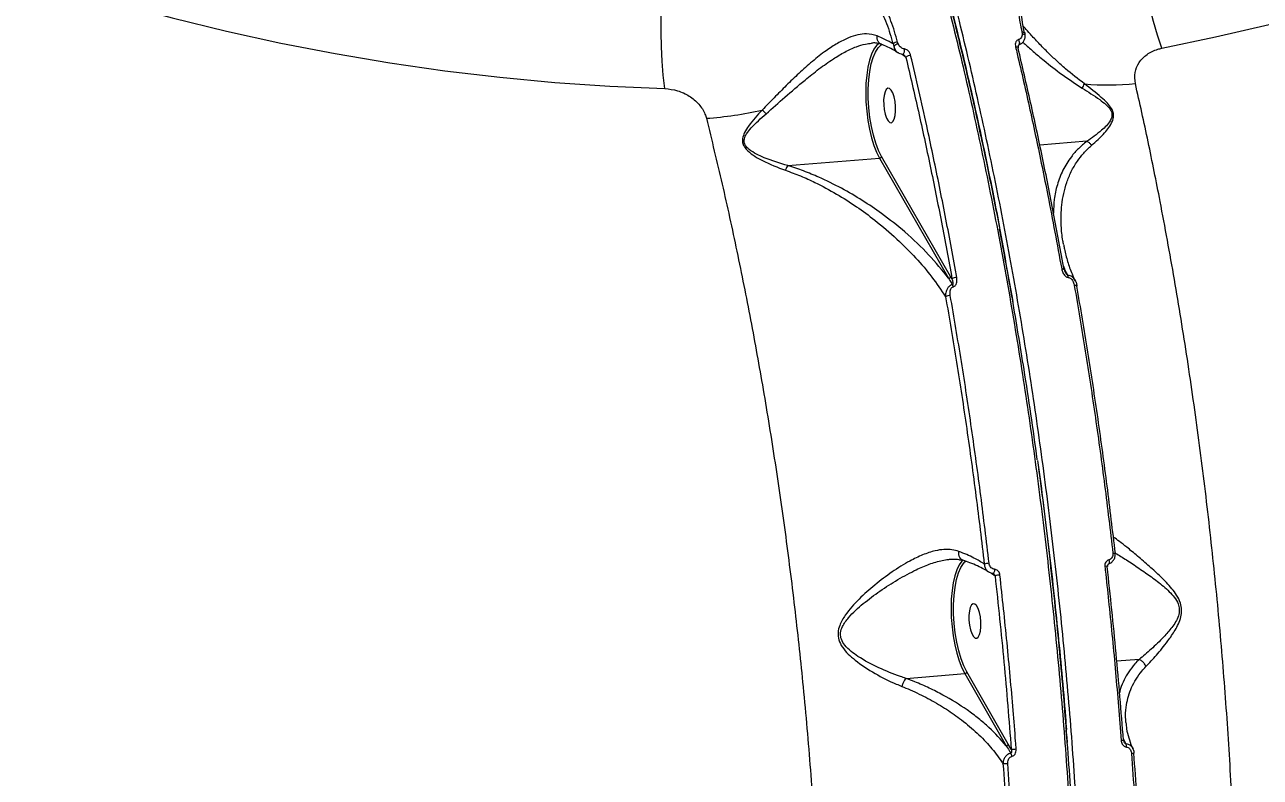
# Model space of a CAD drawing. Header units: millimetres. Extents: x -4335 to 4318, y -3792 to 3101.
# Drawn here: x 1522.9 to 1843.2, y -173.3 to 21.6 of the extents above; entities that cross this region are included whole.
import ezdxf

# ---------------------------------------------------------------- set-up
doc = ezdxf.new("R2010")
doc.units = ezdxf.units.MM
for name, color, linetype in [('DIKOM_ЗОНА', 80, 'Continuous'), ('DIKOM_ОБЪЕКТ', 7, 'Continuous'), ('DIKOM_РАЗМЕР_ЗОНА', 7, 'Continuous'), ('DIKOM_РАЗМЕР_ОБЪЕКТА', 7, 'Continuous')]:
    doc.layers.add(name, color=color, linetype=linetype)
doc.styles.add('style1', font='arial.ttf', dxfattribs={"width": 0.8})
doc.dimstyles.new('1-50', dxfattribs={"dimtxt": 300, "dimasz": 200, "dimexe": 100, "dimexo": 0, "dimgap": 100, "dimtad": 1, "dimtxsty": 'style1', "dimcen": 200, "dimclrd": 7, "dimclre": 7, "dimclrt": 7, "dimadec": 1, "dimazin": 2, "dimtfac": 1, "dimtmove": 0, "dimatfit": 2, "dimfxl": 0, "dimlwd": 25, "dimlwe": 18, "dimarcsym": 0})

# ---------------------------------------------------------------- blocks, each defined once
blk = doc.blocks.new('*D1')
at = {"layer": 'Defpoints', "color": 0, "transparency": 16777216}
for p in [(4316.09, -116.68), (-3504.99, -2016.22), (4316.09, -3691.68)]:
    blk.add_point(p, dxfattribs=at)
at = {"layer": 'DIKOM_РАЗМЕР_ЗОНА', "color": 7, "lineweight": 18, "transparency": 16777216}
for p, q in [((4316.09, -116.68), (4316.09, -3791.68)), ((-3504.99, -2016.22), (-3504.99, -3791.68))]:
    blk.add_line(p, q, dxfattribs=at)
at = {"layer": 'DIKOM_РАЗМЕР_ЗОНА', "color": 7, "lineweight": 25, "transparency": 16777216}
blk.add_line((-3304.99, -3691.68), (4116.09, -3691.68), dxfattribs=at)
at = {"layer": 'DIKOM_РАЗМЕР_ЗОНА', "color": 7, "transparency": 16777216}
for points in [[(-3304.99, -3658.35), (-3304.99, -3725.02), (-3504.99, -3691.68)], [(4116.09, -3658.35), (4116.09, -3725.02), (4316.09, -3691.68)]]:
    blk.add_solid(points, dxfattribs=at)
at = {"layer": 'DIKOM_РАЗМЕР_ЗОНА', "color": 7, "transparency": 16777216, "insert": (133.35, -3438.51), "char_height": 300, "attachment_point": 5, "style": 'style1'}
blk.add_mtext('7850', dxfattribs=at)
blk = doc.blocks.new('*D2')
at = {"layer": 'Defpoints', "color": 0, "transparency": 16777216}
for p in [(2711.72, 601.17), (-2007.01, 181.47), (-2007.01, -2298.93)]:
    blk.add_point(p, dxfattribs=at)
at = {"layer": 'DIKOM_РАЗМЕР_ОБЪЕКТА', "color": 7, "lineweight": 18, "transparency": 16777216}
for p, q in [((2711.72, 601.17), (2711.72, -2398.93)), ((-2007.01, 181.47), (-2007.01, -2398.93))]:
    blk.add_line(p, q, dxfattribs=at)
at = {"layer": 'DIKOM_РАЗМЕР_ОБЪЕКТА', "color": 7, "lineweight": 25, "transparency": 16777216}
blk.add_line((2511.72, -2298.93), (-1807.01, -2298.93), dxfattribs=at)
at = {"layer": 'DIKOM_РАЗМЕР_ОБЪЕКТА', "color": 7, "transparency": 16777216}
for points in [[(-1807.01, -2265.6), (-1807.01, -2332.27), (-2007.01, -2298.93)], [(2511.72, -2265.6), (2511.72, -2332.27), (2711.72, -2298.93)]]:
    blk.add_solid(points, dxfattribs=at)
at = {"layer": 'DIKOM_РАЗМЕР_ОБЪЕКТА', "color": 7, "transparency": 16777216, "insert": (-22.56, -2045.76), "char_height": 300, "attachment_point": 5, "style": 'style1'}
blk.add_mtext('4750', dxfattribs=at)
blk = doc.blocks.new('*D3')
at = {"layer": 'Defpoints', "color": 0, "transparency": 16777216}
for p in [(-2375.87, 1532.76), (1667.44, 1532.76), (-1786.5, -1525.94)]:
    blk.add_point(p, dxfattribs=at)
at = {"layer": 'DIKOM_РАЗМЕР_ОБЪЕКТА', "color": 7, "lineweight": 18, "transparency": 16777216}
for p, q in [((1667.44, 1532.76), (-2475.87, 1532.76)), ((-1786.5, -1525.94), (-2475.87, -1525.94))]:
    blk.add_line(p, q, dxfattribs=at)
at = {"layer": 'DIKOM_РАЗМЕР_ОБЪЕКТА', "color": 7, "lineweight": 25, "transparency": 16777216}
blk.add_line((-2375.87, -1325.94), (-2375.87, 1332.76), dxfattribs=at)
at = {"layer": 'DIKOM_РАЗМЕР_ОБЪЕКТА', "color": 7, "transparency": 16777216}
for points in [[(-2409.21, 1332.76), (-2342.54, 1332.76), (-2375.87, 1532.76)], [(-2409.21, -1325.94), (-2342.54, -1325.94), (-2375.87, -1525.94)]]:
    blk.add_solid(points, dxfattribs=at)
at = {"layer": 'DIKOM_РАЗМЕР_ОБЪЕКТА', "color": 7, "transparency": 16777216, "insert": (-2629.15, -119.32), "char_height": 300, "attachment_point": 5, "rotation": 90, "style": 'style1'}
blk.add_mtext('3050', dxfattribs=at)

msp = doc.modelspace()

# ---------------------------------------------------------------- linework, layer by layer
at = {"layer": 'DIKOM_ЗОНА', "color": 3, "lineweight": 15}
msp.add_lwpolyline([(1629.814, 3100.338, -0.4205658), (4317.777, 469.92), (4317.777, -16.224, -0.4142136), (1317.777, -3016.224), (-2004.986, -3016.224, -0.4142136), (-3504.986, -1516.224), (-3504.986, 1600.338, -0.4142136), (-2004.986, 3100.338), (1629.814, 3100.338)], format="xyb", dxfattribs=at)
at = {"layer": 'DIKOM_ОБЪЕКТ', "color": 7, "linetype": 'Continuous', "lineweight": 15}
for p, q in [((1781.411, 19.734), (1781.475, 19.274)), ((1782.122, 19.52), (1782.126, 19.5)), ((1748.009, 16.636), (1748.174, 15.943)), ((1749.354, 16.668), (1749.197, 17.121)), ((1750.239, 13.991), (1750.526, 13.779)), ((1750.526, 13.779), (1751.358, 13.168)), ((1798.245, -8.571), (1786.047, -9.561)), ((1762.936, -43.601), (1745.004, -12.482)), ((1720.709, -14.861), (1744.47, -12.933)), ((1744.47, -12.933), (1762.402, -44.052)), ((1792.192, -40.912), (1792.416, -41.617)), ((1792.416, -41.617), (1792.279, -41.38)), ((1763.293, -44.222), (1762.936, -43.601)), ((1766.599, -117.546), (1766.908, -117.293)), ((1773.559, -120.445), (1774.454, -121.101)), ((1811.806, -142.797), (1806.015, -143.266)), ((1751.381, -147.698), (1766.586, -146.465)), ((1766.586, -146.465), (1777.362, -165.164)), ((1777.896, -164.713), (1767.12, -146.013)), ((1778.665, -166.059), (1777.896, -164.713))]:
    msp.add_line(p, q, dxfattribs=at)
at = {"layer": 'DIKOM_ОБЪЕКТ', "color": 7, "linetype": 'Continuous', "lineweight": 15, "flags": 128}
for points in [[(1817.721, 15.52), (1831.644, 18.437), (1845.487, 21.7), (1859.243, 25.308), (1872.905, 29.257), (1886.464, 33.546), (1899.914, 38.173), (1913.247, 43.135), (1926.456, 48.429), (1939.533, 54.053), (1952.471, 60.002), (1965.263, 66.276), (1977.903, 72.868), (1990.383, 79.777), (2002.696, 86.998)], [(1817.721, 15.52), (1816.572, 18.929), (1815.518, 22.472), (1814.569, 26.119), (1813.732, 29.834), (1813.015, 33.586), (1812.426, 37.339), (1811.969, 41.059), (1811.648, 44.712), (1811.467, 48.265), (1811.428, 51.686), (1811.529, 54.944), (1811.772, 58.007), (1812.152, 60.85), (1812.668, 63.445), (1813.313, 65.77)], [(1688.888, 5.07), (1688.457, 8.536), (1688.143, 12.14), (1687.946, 15.847), (1687.869, 19.625), (1687.914, 23.438), (1688.078, 27.252), (1688.362, 31.032), (1688.762, 34.744), (1689.274, 38.354), (1689.894, 41.828), (1690.617, 45.136), (1691.435, 48.246), (1692.341, 51.131), (1693.328, 53.765), (1694.385, 56.123)], [(1492.259, 45.593), (1505.856, 40.474), (1519.553, 35.688), (1533.341, 31.239), (1547.214, 27.129), (1561.163, 23.361), (1575.182, 19.935), (1589.262, 16.854), (1603.396, 14.12), (1617.575, 11.735), (1631.793, 9.699), (1646.04, 8.013), (1660.311, 6.68), (1674.596, 5.698), (1688.888, 5.07)], [(1781.411, 19.734), (1781.581, 19.741), (1781.735, 19.731), (1781.87, 19.707), (1781.979, 19.668), (1782.06, 19.616), (1782.11, 19.553), (1782.122, 19.52)], [(1781.475, 19.274), (1781.668, 19.245), (1781.842, 19.199), (1781.988, 19.137), (1782.101, 19.062), (1782.176, 18.977), (1782.21, 18.885), (1782.211, 18.867)], [(1744.47, 16.826), (1743.717, 16.21), (1743.028, 15.256), (1742.417, 13.985), (1741.898, 12.425), (1741.482, 10.609), (1741.178, 8.578), (1740.994, 6.374), (1740.931, 4.047), (1740.994, 1.646), (1741.178, -0.777), (1741.482, -3.169), (1741.898, -5.478), (1742.416, -7.654), (1743.027, -9.65), (1743.717, -11.423), (1744.47, -12.933)], [(1744.483, 15.985), (1744.88, 16.297), (1745.267, 16.501)], [(1780.563, 17.749), (1780.656, 17.487), (1780.721, 17.21), (1780.752, 16.942), (1780.746, 16.703), (1780.703, 16.513), (1780.629, 16.387), (1780.548, 16.339)], [(1745.004, -12.482), (1744.235, -10.928), (1743.536, -9.093), (1742.923, -7.022), (1742.412, -4.765), (1742.014, -2.376), (1741.74, 0.087), (1741.596, 2.565), (1741.586, 4.997), (1741.709, 7.325), (1741.963, 9.493), (1742.342, 11.448), (1742.836, 13.144), (1743.434, 14.538), (1744.12, 15.598), (1744.483, 15.985)], [(1750.602, 13.908), (1750.594, 13.907), (1750.578, 13.907)], [(1779.763, 15.887), (1779.942, 15.894), (1780.103, 15.884), (1780.242, 15.857), (1780.351, 15.815), (1780.427, 15.758), (1780.468, 15.689), (1780.47, 15.681)], [(1780.47, 15.681), (1780.47, 15.611), (1780.435, 15.526)], [(1747.587, -3.778), (1747.988, -3.478), (1748.319, -2.84), (1748.553, -1.916), (1748.671, -0.782), (1748.663, 0.472), (1748.531, 1.744), (1748.285, 2.93), (1747.944, 3.934), (1747.537, 4.675), (1747.096, 5.094), (1746.658, 5.155), (1746.257, 4.855), (1745.926, 4.217), (1745.692, 3.294), (1745.574, 2.159), (1745.582, 0.905), (1745.714, -0.366), (1745.961, -1.552), (1746.301, -2.557), (1746.708, -3.298), (1747.149, -3.717), (1747.587, -3.778)], [(1791.729, -41.639), (1791.907, -41.63), (1792.067, -41.632), (1792.202, -41.647), (1792.307, -41.673), (1792.378, -41.709), (1792.413, -41.754), (1792.416, -41.765)], [(1794.999, -45.874), (1795.168, -45.864), (1795.321, -45.865), (1795.452, -45.877), (1795.558, -45.898), (1795.633, -45.929), (1795.676, -45.968), (1795.685, -45.99)], [(1795.685, -45.99), (1795.685, -46.013), (1795.66, -46.064)], [(1805.007, -115.282), (1805.175, -115.27), (1805.327, -115.263), (1805.456, -115.261), (1805.558, -115.264), (1805.629, -115.272), (1805.667, -115.284), (1805.67, -115.301), (1805.639, -115.322)], [(1766.155, -117.01), (1765.834, -117.322), (1765.144, -118.276), (1764.533, -119.547), (1764.014, -121.107), (1763.598, -122.922), (1763.295, -124.953), (1763.11, -127.157), (1763.048, -129.484), (1763.11, -131.886), (1763.295, -134.309), (1763.598, -136.7), (1764.014, -139.009), (1764.533, -141.186), (1765.144, -143.181), (1765.833, -144.954), (1766.586, -146.465)], [(1767.12, -146.013), (1766.351, -144.459), (1765.652, -142.624), (1765.039, -140.553), (1764.528, -138.296), (1764.131, -135.907), (1763.857, -133.444), (1763.713, -130.966), (1763.702, -128.534), (1763.825, -126.206), (1764.079, -124.038), (1764.458, -122.083), (1764.952, -120.388), (1765.55, -118.993), (1766.237, -117.934), (1766.599, -117.546)], [(1803.948, -117.019), (1804, -117.255), (1804.029, -117.484), (1804.034, -117.694), (1804.015, -117.87), (1803.973, -118.004), (1803.91, -118.087), (1803.861, -118.11)], [(1774.335, -119.421), (1774.318, -119.663), (1774.282, -119.897), (1774.23, -120.111), (1774.165, -120.292), (1774.091, -120.428), (1774.011, -120.512), (1773.932, -120.539), (1773.926, -120.539)], [(1803.586, -118.707), (1803.576, -118.721), (1803.53, -118.743)], [(1769.704, -137.31), (1770.105, -137.009), (1770.435, -136.372), (1770.669, -135.448), (1770.787, -134.313), (1770.78, -133.059), (1770.647, -131.788), (1770.401, -130.602), (1770.061, -129.597), (1769.653, -128.856), (1769.213, -128.437), (1768.774, -128.376), (1768.373, -128.676), (1768.043, -129.314), (1767.809, -130.238), (1767.691, -131.372), (1767.698, -132.626), (1767.831, -133.898), (1768.077, -135.084), (1768.418, -136.088), (1768.825, -136.83), (1769.265, -137.248), (1769.704, -137.31)], [(1807.8, -163.702), (1807.789, -163.7), (1807.741, -163.701)], [(1810.497, -167.045), (1810.493, -167.043), (1810.458, -167.041)]]:
    msp.add_lwpolyline(points, dxfattribs=at)
at = {"layer": 'DIKOM_ОБЪЕКТ', "color": 7, "linetype": 'Continuous', "lineweight": 15}
for centre, radius, start, end in [((1749.265, 15.257), 1.865, 92.10939, 132.34285), ((1749.796, 14.627), 2.088, 102.21585, 140.94916), ((1750.219, 16.26), 2.069, 188.81578, 236.91991), ((1749.315, 14.972), 1.669, 320.42303, 12.94608), ((1752.603, 11.921), 1.761, 90.82317, 134.94988), ((1791.837, 8.66), 6.25, 326.33168, 337.76915), ((1803.679, 75.969), 69.937, 265.03218, 275.87263), ((1692.98, 92.203), 95.057, 274.00109, 282.83008), ((1707.696, -8.023), 9.887, 41.64536, 49.71529), ((1744.43, -12.344), 0.591, 273.88836, 346.50248), ((1762.362, -43.463), 0.591, 273.89384, 346.49887), ((1764.601, -46.296), 2.452, 91.50386, 122.24943), ((1791.679, -43.858), 1.754, 0.63835, 18.32378), ((1762.025, -46.732), 1.704, 16.29518, 35.78676), ((1762.962, -51.217), 2.738, 92.36136, 119.07249), ((1773.352, -124.869), 6.998, 93.66895, 103.9501), ((1776.142, -127.906), 7.011, 93.44874, 103.93641), ((1803.242, -119.91), 1.251, 74.04963, 104.90362), ((1766.546, -145.875), 0.591, 273.88669, 346.50229), ((1777.322, -164.575), 0.591, 273.88669, 346.50229), ((1776.813, -129.214), 36.892, 272.87816, 274.86321), ((1806.876, -157.685), 6.087, 272.5182, 278.7373), ((1806.608, -165.303), 1.926, 354.6988, 19.4522), ((1775.511, -143.563), 26.25, 272.18969, 274.92282), ((1776.621, -168.286), 2.242, 10.17249, 32.29996), ((1809.691, -162.594), 4.523, 271.89593, 280.26452)]:
    msp.add_arc(centre, radius, start, end, dxfattribs=at)
for points, knots in [([(1696.003, -586.058), (1697.513, -585.572), (1701.612, -584.253), (1708.185, -581.012), (1715.658, -576.004), (1722.942, -569.694), (1730.005, -562.138), (1736.814, -553.361), (1743.346, -543.382), (1749.583, -532.193), (1755.52, -519.836), (1761.144, -506.361), (1766.427, -491.832), (1771.344, -476.314), (1775.877, -459.849), (1780.01, -442.443), (1783.745, -424.145), (1787.073, -405.019), (1789.98, -385.156), (1792.451, -364.648), (1794.45, -343.81), (1795.983, -322.695), (1797.078, -301.366), (1797.753, -279.621), (1798.005, -257.556), (1797.834, -235.266), (1797.229, -212.528), (1796.161, -189.364), (1794.623, -165.813), (1792.636, -142.236), (1790.21, -118.744), (1787.355, -95.446), (1784.078, -72.417), (1780.374, -49.701), (1776.259, -27.329), (1771.748, -5.369), (1766.866, 16.082), (1761.626, 36.907), (1756.426, 55.792), (1752.863, 67.441), (1751.272, 72.64)], [0, 0, 0, 0, 0.0156523, 0.0424897, 0.0694115, 0.0963765, 0.1233416, 0.1502635, 0.1771009, 0.2039381, 0.23086, 0.2578252, 0.2847902, 0.311712, 0.3385495, 0.3653868, 0.3923086, 0.4192736, 0.4462388, 0.4731606, 0.499998, 0.5258463, 0.55177, 0.5777323, 0.6036945, 0.6296183, 0.6554665, 0.6823039, 0.7092259, 0.736191, 0.7631561, 0.7900781, 0.8169154, 0.8437529, 0.8706749, 0.89764, 0.9246051, 0.9515271, 0.9783644, 1, 1, 1, 1]), ([(1749.398, 72.488), (1750.552, 68.735), (1753.662, 58.626), (1758.47, 41.56), (1763.724, 21.192), (1768.674, 0.026), (1773.295, -21.883), (1777.561, -44.479), (1781.379, -67.263), (1784.746, -90.153), (1787.669, -113.066), (1790.197, -136.374), (1792.302, -160.014), (1793.967, -183.907), (1795.155, -207.53), (1795.875, -230.807), (1796.141, -253.672), (1795.96, -276.497), (1795.312, -299.201), (1794.189, -321.7), (1792.614, -343.498), (1790.604, -364.537), (1788.184, -384.776), (1785.315, -404.545), (1781.987, -423.754), (1778.201, -442.321), (1774.04, -459.837), (1769.528, -476.266), (1764.694, -491.597), (1759.46, -506.082), (1753.827, -519.63), (1747.806, -532.171), (1741.794, -542.952), (1735.862, -552.138), (1730.069, -559.912), (1724.069, -566.796), (1717.878, -572.783), (1711.552, -577.72), (1706.632, -580.965), (1703.806, -582.249), (1703.142, -582.55)], [0, 0, 0, 0, 0.0161604, 0.0435372, 0.070935, 0.0983118, 0.1264838, 0.1546787, 0.1828507, 0.2102274, 0.2376252, 0.265002, 0.293174, 0.3213689, 0.3495408, 0.3769176, 0.4043154, 0.4316921, 0.4598641, 0.488059, 0.5162311, 0.5436078, 0.5710056, 0.5983824, 0.6265543, 0.6547492, 0.6829212, 0.7102978, 0.7376957, 0.7650724, 0.7932442, 0.8214392, 0.8496111, 0.8734383, 0.8972936, 0.9211489, 0.9452304, 0.9693114, 0.9927828, 1, 1, 1, 1]), ([(1750.099, 71.988), (1751.686, 66.801), (1755.241, 55.18), (1760.428, 36.34), (1765.657, 15.566), (1770.522, -5.84), (1775.037, -27.689), (1777.714, -42.603), (1779.048, -50.035)], [0, 0, 0, 0, 0.1385909, 0.3105033, 0.482957, 0.6556875, 0.828418, 1, 1, 1, 1]), ([(1750.108, 72.191), (1750.523, 70.875), (1751.929, 66.414), (1754.246, 58.619), (1757.056, 48.835), (1759.773, 38.907), (1762.398, 28.869), (1764.929, 18.715), (1767.368, 8.444), (1769.718, -1.947), (1771.974, -12.467), (1773.951, -22.113), (1775.134, -28.299), (1775.631, -30.895)], [0, 0, 0, 0, 0.0416854, 0.1412912, 0.2409195, 0.340044, 0.4387105, 0.5370304, 0.6351171, 0.7330833, 0.8310408, 0.9290795, 1, 1, 1, 1]), ([(1798.877, 62.195), (1797.22, 61.154), (1794.166, 59.234), (1790.374, 55.786), (1787.26, 52.186), (1784.68, 48.233), (1782.666, 43.969), (1781.221, 39.449), (1780.35, 34.712), (1780.096, 29.806), (1780.384, 24.793), (1781.069, 21.419), (1781.411, 19.734)], [0, 0, 0, 0, 0.1166818, 0.2150834, 0.3137976, 0.4122001, 0.5100597, 0.6082257, 0.7060837, 0.8039534, 0.9021308, 1, 1, 1, 1]), ([(1782.11, 19.402), (1781.646, 21.843), (1780.944, 25.54), (1780.873, 30.408), (1781.203, 35.186), (1782.197, 39.79), (1783.821, 44.119), (1785.872, 48.253), (1788.534, 52.062), (1791.771, 55.443), (1794.577, 57.929), (1796.785, 59.323), (1797.952, 60.06)], [0, 0, 0, 0, 0.1495513, 0.2265632, 0.3035735, 0.4532341, 0.530273, 0.6073149, 0.7579618, 0.8355122, 0.9130591, 1, 1, 1, 1]), ([(1749.197, 17.121), (1748.672, 18.952), (1747.662, 22.474), (1745.33, 27.501), (1742.541, 32.187), (1739.21, 36.616), (1735.376, 40.722), (1731.107, 44.474), (1726.466, 47.829), (1721.502, 50.726), (1716.307, 53.202), (1712.706, 54.441), (1710.908, 55.059)], [0, 0, 0, 0, 0.1070824, 0.2059722, 0.3051839, 0.404076, 0.503337, 0.6029161, 0.7021789, 0.8013466, 0.9008327, 1, 1, 1, 1]), ([(1710.473, 53.749), (1712.235, 53.145), (1715.766, 51.933), (1720.862, 49.511), (1725.729, 46.677), (1730.28, 43.394), (1734.466, 39.725), (1738.224, 35.707), (1741.489, 31.375), (1744.222, 26.79), (1746.507, 21.872), (1747.495, 18.427), (1748.009, 16.636)], [0, 0, 0, 0, 0.0992784, 0.1988744, 0.2981531, 0.3974209, 0.4970069, 0.5962713, 0.6950865, 0.7942212, 0.8930325, 1, 1, 1, 1]), ([(1743.873, 18.713), (1742.985, 18.955), (1741.428, 19.38), (1738.889, 19.038), (1736.361, 18.246), (1733.597, 16.864), (1730.443, 14.81), (1727.082, 12.162), (1723.639, 9.074), (1720.329, 5.876), (1717.157, 2.676), (1715.11, 0.571), (1714.089, -0.48)], [0, 0, 0, 0, 0.1044918, 0.183386, 0.2623387, 0.3558367, 0.4494213, 0.5631934, 0.6770797, 0.7845062, 0.8924057, 1, 1, 1, 1]), ([(1781.475, 19.274), (1781.464, 19.048), (1781.445, 18.638), (1781.195, 18.155), (1780.889, 17.864), (1780.657, 17.782), (1780.563, 17.749)], [0, 0, 0, 0, 0.3466982, 0.6312812, 0.8513025, 1, 1, 1, 1]), ([(1797.622, 6.295), (1795.953, 7.595), (1793.423, 9.564), (1790.426, 12.248), (1788.051, 14.498), (1785.685, 16.912), (1783.688, 19.084), (1782.414, 20.529), (1781.97, 21.016), (1781.843, 21.155)], [0, 0, 0, 0, 0.2337845, 0.3544347, 0.4750542, 0.6403953, 0.8100137, 0.9458025, 1, 1, 1, 1]), ([(1782.081, 19.678), (1782.122, 19.531), (1782.197, 19.263), (1782.18, 18.991), (1782.173, 18.868)], [0, 0, 0, 0, 0.546752, 1, 1, 1, 1]), ([(1715.084, -1.453), (1716.712, -0.021), (1720.009, 2.88), (1724.618, 6.862), (1728.826, 10.216), (1732.287, 12.675), (1735.543, 14.624), (1738.329, 15.902), (1740.655, 16.659), (1741.912, 16.765), (1742.43, 16.809)], [0, 0, 0, 0, 0.1863768, 0.3775571, 0.5075661, 0.6405007, 0.7453503, 0.8528033, 0.9394349, 1, 1, 1, 1]), ([(1744.961, 16.499), (1744.693, 16.6), (1744.095, 16.824), (1743.246, 16.921), (1742.623, 16.856), (1742.442, 16.838)], [0, 0, 0, 0, 0.3641838, 0.8147133, 1, 1, 1, 1]), ([(1744.995, 16.578), (1744.855, 16.634), (1744.509, 16.772), (1744.116, 17.278), (1743.886, 17.923), (1743.853, 18.429), (1743.87, 18.67), (1743.873, 18.713)], [0, 0, 0, 0, 0.191852, 0.4716522, 0.751423, 0.9556176, 1, 1, 1, 1]), ([(1748.009, 16.636), (1747.325, 17.038), (1746.109, 17.753), (1744.553, 18.421), (1743.873, 18.713)], [0, 0, 0, 0, 0.5623885, 1, 1, 1, 1]), ([(1749.085, 14.523), (1749.033, 14.556), (1748.571, 14.857), (1747.484, 15.438), (1746.145, 16.086), (1745.202, 16.45), (1744.943, 16.55)], [0, 0, 0, 0, 0.0498376, 0.4462407, 0.8478437, 1, 1, 1, 1]), ([(1750.942, 15.346), (1750.794, 15.374), (1750.498, 15.431), (1750.037, 15.722), (1749.631, 16.139), (1749.442, 16.5), (1749.354, 16.668)], [0, 0, 0, 0, 0.2096579, 0.4181568, 0.7298389, 1, 1, 1, 1]), ([(1780.563, 17.749), (1780.52, 17.736), (1780.354, 17.685), (1780.081, 17.504), (1779.81, 17.117), (1779.662, 16.553), (1779.728, 16.117), (1779.763, 15.887)], [0, 0, 0, 0, 0.0579591, 0.2245274, 0.4300636, 0.7004826, 1, 1, 1, 1]), ([(1780.55, 16.339), (1780.549, 16.339), (1780.541, 16.338), (1780.502, 16.311), (1780.426, 16.079), (1780.426, 15.846), (1780.467, 15.704), (1780.474, 15.681)], [0, 0, 0, 0, 0.07444, 0.3474288, 0.6281549, 0.9405478, 1, 1, 1, 1]), ([(1782.197, 18.867), (1782.203, 18.77), (1782.229, 18.383), (1782.081, 17.738), (1781.688, 17.035), (1781.15, 16.537), (1780.713, 16.412), (1780.526, 16.358)], [0, 0, 0, 0, 0.0890168, 0.3572402, 0.599233, 0.8275826, 1, 1, 1, 1]), ([(1781.664, 17.08), (1781.769, 16.986), (1782.513, 16.323), (1784.327, 14.704), (1787.519, 12.001), (1791.713, 8.719), (1795.263, 6.37), (1797.039, 5.195)], [0, 0, 0, 0, 0.0326097, 0.231081, 0.4297538, 0.7146826, 1, 1, 1, 1]), ([(1748.174, 15.943), (1748.286, 15.688), (1748.534, 15.128), (1749.005, 14.568), (1749.365, 14.37), (1749.436, 14.331)], [0, 0, 0, 0, 0.4006138, 0.8800199, 1, 1, 1, 1]), ([(1750.579, 13.908), (1750.576, 13.908), (1750.329, 13.898), (1749.915, 14.026), (1749.572, 14.247), (1749.438, 14.333)], [0, 0, 0, 0, 0.0081636, 0.6106846, 1, 1, 1, 1]), ([(1750.831, 13.793), (1750.829, 13.794), (1750.794, 13.825), (1750.726, 13.861), (1750.647, 13.893), (1750.594, 13.906), (1750.566, 13.908), (1750.55, 13.906), (1750.546, 13.906), (1750.545, 13.906)], [0, 0, 0, 0, 0.0190508, 0.3303796, 0.5174143, 0.6453483, 0.7842501, 0.9436513, 1, 1, 1, 1]), ([(1750.83, 13.792), (1750.837, 13.788), (1750.941, 13.723), (1751.106, 13.539), (1751.266, 13.333), (1751.342, 13.197), (1751.358, 13.168)], [0, 0, 0, 0, 0.0240011, 0.3718084, 0.8659222, 1, 1, 1, 1]), ([(1752.577, 13.682), (1752.56, 13.746), (1752.48, 14.05), (1752.237, 14.531), (1751.808, 14.988), (1751.37, 15.265), (1751.085, 15.319), (1750.942, 15.346)], [0, 0, 0, 0, 0.0843442, 0.4026217, 0.6518103, 0.8254781, 1, 1, 1, 1]), ([(1751.358, 13.168), (1752.443, 8.524), (1754.614, -0.762), (1757.669, -15.019), (1760.588, -29.485), (1762.392, -39.31), (1763.293, -44.222)], [0, 0, 0, 0, 0.2493138, 0.4986281, 0.7493139, 1, 1, 1, 1]), ([(1764.537, -43.845), (1764.423, -43.211), (1763.853, -40.044), (1762.335, -31.839), (1759.886, -19.339), (1756.513, -3.256), (1753.986, 7.62), (1752.577, 13.682)], [0, 0, 0, 0, 0.0321577, 0.1607925, 0.4182838, 0.6757742, 1, 1, 1, 1]), ([(1779.763, 15.887), (1779.905, 15.29), (1780.614, 12.301), (1782.43, 4.478), (1785.117, -7.719), (1788.445, -23.861), (1790.554, -35.276), (1791.729, -41.639)], [0, 0, 0, 0, 0.0321568, 0.1607911, 0.418284, 0.6757757, 1, 1, 1, 1]), ([(1792.369, -41.864), (1791.473, -36.978), (1789.68, -27.207), (1786.768, -12.766), (1783.708, 1.519), (1781.526, 10.857), (1780.435, 15.526)], [0, 0, 0, 0, 0.2493152, 0.4986291, 0.7493139, 1, 1, 1, 1]), ([(1810.834, 6.4), (1810.732, 7.352), (1810.524, 9.287), (1811.688, 11.944), (1813.763, 14.044), (1815.968, 15.12), (1817.368, 15.44), (1817.721, 15.52)], [0, 0, 0, 0, 0.2187042, 0.4447809, 0.6794053, 0.9191974, 1, 1, 1, 1]), ([(1688.888, 5.07), (1689.983, 4.948), (1692.147, 4.708), (1695.23, 3.261), (1697.746, 1.155), (1699.12, -0.969), (1699.506, -2.264), (1699.613, -2.622)], [0, 0, 0, 0, 0.2385211, 0.4713343, 0.6968058, 0.9159949, 1, 1, 1, 1]), ([(1765.15, -530.32), (1766.676, -528.976), (1770.404, -525.691), (1776.105, -519.125), (1782.264, -510.854), (1788.174, -501.455), (1793.817, -491.025), (1799.17, -479.571), (1804.22, -467.097), (1808.964, -453.643), (1813.391, -439.259), (1817.481, -424.015), (1821.215, -407.979), (1824.579, -391.192), (1827.56, -373.666), (1830.161, -355.444), (1832.377, -336.592), (1834.2, -317.2), (1835.621, -297.358), (1836.632, -277.111), (1837.225, -256.486), (1837.406, -235.523), (1837.179, -214.301), (1836.547, -192.92), (1835.512, -171.477), (1834.076, -150.022), (1832.231, -128.59), (1829.988, -107.217), (1827.361, -85.984), (1824.364, -64.99), (1821.012, -44.33), (1817.58, -25.584), (1814.183, -8.668), (1811.951, 1.377), (1810.834, 6.4)], [0, 0, 0, 0, 0.0221436, 0.0541073, 0.0861223, 0.1181372, 0.1501014, 0.1819646, 0.2138292, 0.2457941, 0.2778099, 0.309826, 0.341791, 0.3736557, 0.4055426, 0.4375298, 0.469568, 0.5016063, 0.5335939, 0.5654811, 0.5974198, 0.6294585, 0.6615483, 0.6936385, 0.7256777, 0.7576167, 0.7896343, 0.8217518, 0.8539205, 0.8860897, 0.9182079, 0.9502259, 0.9751129, 1, 1, 1, 1]), ([(1797.039, 5.195), (1798.566, 4.24), (1800.662, 2.928), (1803.117, 1.067), (1804.225, -0.066), (1804.753, -1.123), (1804.807, -2.154), (1804.312, -3.345), (1803.344, -4.573), (1801.262, -6.48), (1799.51, -7.76), (1798.259, -8.572), (1798.258, -8.573)], [0, 0, 0, 0, 0.2369846, 0.3252772, 0.3938176, 0.4351346, 0.476451, 0.536455, 0.630855, 0.7257818, 0.9996778, 1, 1, 1, 1]), ([(1799.494, -9.642), (1800.637, -8.626), (1802.182, -7.253), (1803.993, -5.025), (1804.856, -3.621), (1805.238, -2.255), (1805.133, -1.095), (1804.604, 0.105), (1803.521, 1.432), (1801.142, 3.608), (1799.099, 5.168), (1797.622, 6.295)], [0, 0, 0, 0, 0.2657894, 0.3593773, 0.4543081, 0.5177533, 0.5632834, 0.6085742, 0.6803152, 0.7688725, 1, 1, 1, 1]), ([(1699.613, -2.622), (1700.995, -8.275), (1703.76, -19.587), (1707.57, -37.032), (1711.123, -54.77), (1714.428, -73.035), (1717.471, -91.798), (1720.23, -111.027), (1722.658, -130.414), (1724.819, -150.553), (1726.661, -171.426), (1728.139, -192.989), (1729.196, -214.518), (1729.828, -235.914), (1730.033, -257.075), (1729.805, -277.91), (1729.14, -298.378), (1728.049, -318.453), (1726.539, -338.098), (1724.618, -357.221), (1722.295, -375.733), (1719.576, -393.555), (1716.459, -410.644), (1712.959, -426.989), (1709.087, -442.557), (1704.863, -457.279), (1700.307, -471.084), (1695.336, -484.155), (1689.941, -496.391), (1684.125, -507.711), (1677.996, -517.871), (1671.569, -526.788), (1664.888, -534.555), (1660.236, -538.645), (1657.911, -540.689)], [0, 0, 0, 0, 0.0277666, 0.0555664, 0.0833659, 0.1111324, 0.1400374, 0.1689801, 0.1979228, 0.2268277, 0.2586375, 0.2905482, 0.3225101, 0.3544718, 0.386382, 0.4181914, 0.4498956, 0.4817, 0.5135557, 0.5454111, 0.5772152, 0.6089192, 0.6405475, 0.672276, 0.7040554, 0.7358346, 0.7675626, 0.799191, 0.832594, 0.8660266, 0.8994295, 0.9329431, 0.9664866, 1, 1, 1, 1]), ([(1714.089, -0.48), (1712.851, -1.828), (1711.139, -3.693), (1709.517, -6.193), (1708.962, -7.653), (1708.962, -8.896), (1709.406, -10.029), (1710.488, -11.268), (1712.138, -12.484), (1715.374, -14.281), (1718.095, -15.318), (1720.103, -16.082)], [0, 0, 0, 0, 0.2311145, 0.319664, 0.391401, 0.4366886, 0.4822158, 0.5456611, 0.6397103, 0.7342277, 1, 1, 1, 1]), ([(1720.699, -14.864), (1720.696, -14.863), (1718.645, -14.303), (1715.894, -13.407), (1712.58, -11.935), (1710.912, -10.921), (1709.802, -9.86), (1709.367, -8.861), (1709.43, -7.755), (1710.091, -6.479), (1711.908, -4.271), (1713.746, -2.641), (1715.084, -1.453)], [0, 0, 0, 0, 0.0003134, 0.2742203, 0.3691392, 0.4635435, 0.523547, 0.5648665, 0.6061834, 0.6747232, 0.7630155, 1, 1, 1, 1]), ([(1798.245, -8.571), (1797.485, -9.201), (1795.964, -10.461), (1793.844, -12.967), (1791.93, -16.066), (1790.52, -19.798), (1789.674, -23.496), (1789.64, -25.984), (1789.625, -27.153)], [0, 0, 0, 0, 0.1220876, 0.2442447, 0.438361, 0.6331585, 0.8276653, 1, 1, 1, 1]), ([(1798.258, -8.573), (1798.257, -8.572), (1798.255, -8.571), (1798.25, -8.571), (1798.247, -8.571), (1798.245, -8.571)], [0, 0, 0, 0, 0.2397488, 0.5648137, 1, 1, 1, 1]), ([(1799.494, -9.642), (1799.468, -9.606), (1799.306, -9.378), (1798.919, -8.953), (1798.491, -8.707), (1798.258, -8.573)], [0, 0, 0, 0, 0.0794574, 0.4972215, 1, 1, 1, 1]), ([(1792.259, -35.373), (1792.185, -35.035), (1791.824, -33.384), (1791.535, -29.923), (1791.601, -25.837), (1792.204, -22.126), (1792.993, -19.245), (1794.137, -16.424), (1795.621, -13.867), (1797.367, -11.579), (1798.783, -10.29), (1799.494, -9.642)], [0, 0, 0, 0, 0.0364819, 0.1780105, 0.3758698, 0.4850906, 0.5942912, 0.7056258, 0.8169154, 0.9080444, 1, 1, 1, 1]), ([(1720.699, -14.864), (1720.601, -15.024), (1720.42, -15.319), (1720.215, -15.792), (1720.118, -16.042), (1720.103, -16.082)], [0, 0, 0, 0, 0.4994562, 0.9205795, 1, 1, 1, 1]), ([(1720.709, -14.861), (1720.707, -14.861), (1720.704, -14.861), (1720.7, -14.862), (1720.699, -14.864), (1720.699, -14.864)], [0, 0, 0, 0, 0.3842734, 0.7776577, 1, 1, 1, 1]), ([(1762.402, -44.052), (1760.753, -42.002), (1757.455, -37.904), (1751.525, -32.308), (1745.661, -27.65), (1740.116, -23.884), (1734.709, -20.708), (1729.557, -18.182), (1724.867, -16.228), (1722.095, -15.316), (1720.709, -14.861)], [0, 0, 0, 0, 0.1801417, 0.3602679, 0.5134817, 0.6278147, 0.7423225, 0.8564278, 0.9282323, 1, 1, 1, 1]), ([(1720.103, -16.082), (1721.424, -16.562), (1724.066, -17.521), (1728.532, -19.564), (1733.438, -22.192), (1738.585, -25.48), (1743.862, -29.368), (1749.029, -33.782), (1753.939, -38.724), (1758.193, -43.71), (1760.486, -47.12), (1761.632, -48.824)], [0, 0, 0, 0, 0.0661308, 0.132302, 0.2383357, 0.3447312, 0.4509755, 0.5939544, 0.7292225, 0.8647207, 1, 1, 1, 1]), ([(1785.404, -91.111), (1785.398, -91.061), (1784.397, -83.173), (1782.243, -69.239), (1779.003, -49.337), (1776.767, -37.333), (1775.649, -31.328)], [0, 0, 0, 0, 0.0024571, 0.3869142, 0.6932988, 1, 1, 1, 1]), ([(1792.257, -35.45), (1792.309, -35.793), (1792.529, -37.211), (1793.228, -39.705), (1794.169, -42.497), (1794.973, -44.203), (1795.274, -44.841)], [0, 0, 0, 0, 0.1103925, 0.4573708, 0.7969891, 1, 1, 1, 1]), ([(1791.729, -41.639), (1791.762, -41.791), (1791.866, -42.271), (1792.172, -42.942), (1792.633, -43.483), (1793.046, -43.767), (1793.303, -43.815), (1793.432, -43.839)], [0, 0, 0, 0, 0.1605568, 0.5081366, 0.7318418, 0.8653466, 1, 1, 1, 1]), ([(1793.343, -43.307), (1793.277, -43.186), (1792.966, -42.621), (1792.658, -42.059), (1792.416, -41.617)], [0, 0, 0, 0, 0.2148308, 1, 1, 1, 1]), ([(1762.402, -44.052), (1762.514, -44.238), (1762.851, -44.797), (1763.184, -45.359), (1763.407, -45.735)], [0, 0, 0, 0, 0.3320549, 1, 1, 1, 1]), ([(1763.293, -44.222), (1763.377, -44.48), (1763.501, -44.86), (1763.553, -45.324), (1763.532, -45.563), (1763.479, -45.695), (1763.422, -45.727), (1763.407, -45.735)], [0, 0, 0, 0, 0.4939046, 0.7307934, 0.8854201, 0.9700549, 1, 1, 1, 1]), ([(1763.66, -46.254), (1763.71, -46.239), (1763.868, -46.194), (1764.132, -46.006), (1764.401, -45.616), (1764.634, -44.882), (1764.575, -44.256), (1764.537, -43.845)], [0, 0, 0, 0, 0.0555209, 0.1783744, 0.3495075, 0.5728919, 1, 1, 1, 1]), ([(1792.44, -41.764), (1792.447, -41.847), (1792.473, -42.143), (1792.625, -42.425), (1792.735, -42.627)], [0, 0, 0, 0, 0.2823185, 1, 1, 1, 1]), ([(1793.343, -43.307), (1793.318, -43.299), (1793.263, -43.283), (1793.155, -43.209), (1792.986, -43.038), (1792.832, -42.831), (1792.753, -42.672), (1792.731, -42.628)], [0, 0, 0, 0, 0.0758851, 0.1626857, 0.381608, 0.8305443, 1, 1, 1, 1]), ([(1795.266, -44.844), (1795.199, -44.669), (1795.026, -44.218), (1794.526, -43.745), (1793.935, -43.393), (1793.545, -43.336), (1793.343, -43.307)], [0, 0, 0, 0, 0.2098223, 0.5397304, 0.7628239, 1, 1, 1, 1]), ([(1793.432, -43.839), (1793.556, -43.861), (1793.802, -43.906), (1794.187, -44.173), (1794.607, -44.676), (1794.878, -45.293), (1794.97, -45.735), (1794.999, -45.874)], [0, 0, 0, 0, 0.1388593, 0.276764, 0.4965902, 0.841861, 1, 1, 1, 1]), ([(1795.25, -44.687), (1795.253, -44.693), (1795.431, -44.963), (1795.583, -45.414), (1795.639, -45.858), (1795.656, -45.994)], [0, 0, 0, 0, 0.0146807, 0.6972148, 1, 1, 1, 1]), ([(1763.407, -45.735), (1763.331, -45.755), (1763.085, -45.819), (1762.658, -46.055), (1762.181, -46.54), (1761.763, -47.341), (1761.608, -48.152), (1761.627, -48.689), (1761.632, -48.824)], [0, 0, 0, 0, 0.063526, 0.2059325, 0.3867468, 0.593847, 0.8977484, 1, 1, 1, 1]), ([(1762.849, -48.482), (1762.812, -48.089), (1762.758, -47.509), (1762.973, -46.833), (1763.219, -46.48), (1763.467, -46.309), (1763.615, -46.266), (1763.66, -46.254)], [0, 0, 0, 0, 0.4385583, 0.6486886, 0.8192272, 0.9451713, 1, 1, 1, 1]), ([(1794.999, -45.874), (1795.965, -51.539), (1797.897, -62.871), (1800.503, -80.157), (1802.91, -97.62), (1804.308, -109.395), (1805.007, -115.282)], [0, 0, 0, 0, 0.2490995, 0.4981998, 0.7490998, 1, 1, 1, 1]), ([(1805.639, -115.322), (1804.947, -109.49), (1803.564, -97.825), (1801.172, -80.44), (1798.57, -63.148), (1796.63, -51.759), (1795.66, -46.064)], [0, 0, 0, 0, 0.2491, 0.4981998, 0.7491, 1, 1, 1, 1]), ([(1761.632, -48.824), (1762.6, -54.477), (1764.536, -65.784), (1767.149, -83.031), (1769.562, -100.456), (1770.964, -112.204), (1771.665, -118.078)], [0, 0, 0, 0, 0.2491, 0.4982001, 0.7491001, 1, 1, 1, 1]), ([(1772.904, -117.886), (1772.207, -112.041), (1770.812, -100.352), (1768.402, -82.93), (1765.78, -65.601), (1763.826, -54.188), (1762.849, -48.482)], [0, 0, 0, 0, 0.2490997, 0.4981992, 0.7490995, 1, 1, 1, 1]), ([(1785.483, -91.235), (1785.918, -94.458), (1786.862, -101.434), (1788.188, -112.217), (1789.485, -123.555), (1790.674, -134.912), (1791.751, -146.289), (1792.513, -154.976), (1792.882, -159.871), (1792.965, -160.963)], [0, 0, 0, 0, 0.1401009, 0.3032535, 0.4659659, 0.6284242, 0.7908153, 0.9533054, 1, 1, 1, 1]), ([(1785.704, -93.48), (1785.81, -94.224), (1787.015, -102.634), (1788.909, -118.957), (1791.339, -141.85), (1792.554, -157.019), (1793.14, -164.341)], [0, 0, 0, 0, 0.0319762, 0.3616455, 0.6918422, 1, 1, 1, 1]), ([(1813.573, -144.641), (1814.466, -143.681), (1816.273, -141.738), (1818.942, -138.502), (1820.893, -135.713), (1822.03, -133.585), (1822.669, -131.854), (1822.902, -129.982), (1822.539, -127.998), (1821.584, -126.137), (1819.859, -123.832), (1817.413, -121.34), (1814.359, -118.562), (1811.338, -115.969), (1808.724, -113.798), (1806.697, -112.224), (1805.56, -111.382), (1805.172, -111.207), (1805.136, -111.191)], [0, 0, 0, 0, 0.1019689, 0.2062669, 0.2758672, 0.3111676, 0.3473069, 0.3792932, 0.4115983, 0.4518709, 0.4905559, 0.5720373, 0.6553879, 0.7479103, 0.8423055, 0.9164244, 0.9923929, 1, 1, 1, 1]), ([(1765.068, -114.802), (1764.485, -114.628), (1763.263, -114.264), (1761.192, -114.244), (1758.655, -114.64), (1755.687, -115.633), (1751.933, -117.451), (1747.744, -120.054), (1743.33, -123.421), (1739.134, -127.079), (1736.01, -130.588), (1734.221, -133.582), (1733.645, -135.814), (1733.864, -137.816), (1734.865, -139.724), (1736.361, -141.445), (1739.143, -143.83), (1743.299, -146.554), (1747.476, -148.61), (1749.811, -149.576), (1750.289, -149.774)], [0, 0, 0, 0, 0.0399725, 0.0838374, 0.1277329, 0.188934, 0.2502309, 0.3350381, 0.4199811, 0.5024358, 0.5846118, 0.6297422, 0.6580815, 0.6869123, 0.7179985, 0.7532849, 0.7887199, 0.8822411, 0.975868, 1, 1, 1, 1]), ([(1766.146, -117.074), (1766.001, -117.016), (1765.662, -116.882), (1765.28, -116.375), (1765.051, -115.694), (1765.03, -115.135), (1765.063, -114.846), (1765.068, -114.802)], [0, 0, 0, 0, 0.1969361, 0.4592664, 0.721591, 0.9576591, 1, 1, 1, 1]), ([(1771.665, -118.078), (1770.82, -117.55), (1768.986, -116.405), (1766.441, -115.363), (1765.068, -114.802)], [0, 0, 0, 0, 0.4604911, 1, 1, 1, 1]), ([(1805.007, -115.282), (1805.011, -115.48), (1805.02, -115.876), (1804.796, -116.414), (1804.433, -116.835), (1804.106, -116.959), (1803.948, -117.019)], [0, 0, 0, 0, 0.2583498, 0.5167358, 0.7677995, 1, 1, 1, 1]), ([(1805.632, -115.258), (1806.099, -115.532), (1807.418, -116.308), (1810.06, -118.009), (1813.272, -120.199), (1816.553, -122.513), (1819.118, -124.645), (1820.952, -126.625), (1821.908, -128.148), (1822.191, -129.355), (1822.231, -130.407), (1822.009, -131.618), (1821.288, -133.118), (1820.002, -134.969), (1817.836, -137.407), (1814.898, -140.222), (1812.811, -142.003), (1811.818, -142.797), (1811.817, -142.798)], [0, 0, 0, 0, 0.0588655, 0.1660282, 0.2732742, 0.3665826, 0.4596235, 0.5017076, 0.5437777, 0.5713279, 0.5763943, 0.6090076, 0.6474153, 0.6860855, 0.7641701, 0.8820293, 0.9998819, 1, 1, 1, 1]), ([(1751.371, -147.701), (1751.37, -147.7), (1750.884, -147.54), (1748.516, -146.741), (1744.283, -145.015), (1739.985, -142.788), (1737.091, -140.733), (1735.549, -139.298), (1734.561, -137.727), (1734.374, -136.54), (1734.457, -135.43), (1734.976, -133.893), (1736.401, -131.982), (1738.278, -130.057), (1740.981, -127.723), (1744.62, -125.004), (1749.249, -122.036), (1753.564, -119.706), (1757.44, -118.067), (1760.237, -117.175), (1761.832, -116.964), (1762.353, -116.895)], [0, 0, 0, 0, 0.0000982, 0.0272905, 0.1315381, 0.2380628, 0.275967, 0.3145696, 0.3463319, 0.3697176, 0.3750681, 0.4039275, 0.452116, 0.4976025, 0.5431444, 0.636422, 0.7315835, 0.828816, 0.8967531, 0.9663044, 1, 1, 1, 1]), ([(1762.353, -116.895), (1762.576, -116.845), (1762.805, -116.793), (1763.018, -116.794), (1763.024, -116.794)], [0, 0, 0, 0, 0.9726351, 1, 1, 1, 1]), ([(1766.068, -117.264), (1765.755, -117.165), (1764.979, -116.919), (1763.742, -116.817), (1762.761, -116.918), (1762.371, -116.957)], [0, 0, 0, 0, 0.2895781, 0.7174734, 1, 1, 1, 1]), ([(1772.817, -120.159), (1772.418, -119.912), (1771.565, -119.383), (1769.9, -118.567), (1768.09, -117.79), (1766.733, -117.315), (1766.14, -117.107)], [0, 0, 0, 0, 0.2386218, 0.5105328, 0.7859395, 1, 1, 1, 1]), ([(1771.665, -118.078), (1771.674, -118.189), (1771.71, -118.596), (1771.946, -119.246), (1772.362, -119.845), (1772.712, -120.057), (1772.835, -120.131)], [0, 0, 0, 0, 0.1324019, 0.4871019, 0.8197241, 1, 1, 1, 1]), ([(1774.335, -119.421), (1774.178, -119.391), (1773.865, -119.331), (1773.449, -119.037), (1773.118, -118.622), (1772.953, -118.21), (1772.914, -117.955), (1772.904, -117.886)], [0, 0, 0, 0, 0.2169072, 0.4334871, 0.6619648, 0.9080841, 1, 1, 1, 1]), ([(1803.948, -117.019), (1803.795, -117.077), (1803.477, -117.196), (1803.124, -117.603), (1802.908, -118.124), (1802.916, -118.509), (1802.92, -118.701)], [0, 0, 0, 0, 0.2338311, 0.4824815, 0.7413426, 1, 1, 1, 1]), ([(1803.862, -118.117), (1803.827, -118.127), (1803.76, -118.147), (1803.654, -118.275), (1803.587, -118.464), (1803.569, -118.621), (1803.586, -118.704), (1803.586, -118.707)], [0, 0, 0, 0, 0.2569921, 0.4944079, 0.7303951, 0.9906692, 1, 1, 1, 1]), ([(1803.737, -118.084), (1804.004, -117.99), (1804.554, -117.797), (1805.196, -117.131), (1805.616, -116.271), (1805.632, -115.637), (1805.639, -115.322)], [0, 0, 0, 0, 0.237999, 0.4906803, 0.7462831, 1, 1, 1, 1]), ([(1773.927, -120.529), (1773.898, -120.53), (1773.596, -120.536), (1773.196, -120.413), (1772.908, -120.19), (1772.838, -120.135)], [0, 0, 0, 0, 0.0754528, 0.7743234, 1, 1, 1, 1]), ([(1774.117, -120.621), (1774.091, -120.602), (1774.027, -120.557), (1773.961, -120.54), (1773.931, -120.54), (1773.927, -120.54)], [0, 0, 0, 0, 0.376168, 0.91696, 1, 1, 1, 1]), ([(1774.116, -120.623), (1774.136, -120.636), (1774.219, -120.689), (1774.327, -120.828), (1774.412, -120.979), (1774.445, -121.075), (1774.454, -121.101)], [0, 0, 0, 0, 0.1135123, 0.4562692, 0.8490366, 1, 1, 1, 1]), ([(1775.721, -120.908), (1775.711, -120.84), (1775.675, -120.594), (1775.517, -120.197), (1775.199, -119.793), (1774.794, -119.507), (1774.488, -119.45), (1774.335, -119.421)], [0, 0, 0, 0, 0.0918862, 0.3355614, 0.5630845, 0.781443, 1, 1, 1, 1]), ([(1774.454, -121.101), (1775.256, -128.564), (1776.864, -143.511), (1778.064, -158.536), (1778.665, -166.059)], [0, 0, 0, 0, 0.4992723, 1, 1, 1, 1]), ([(1779.94, -165.973), (1779.89, -165.309), (1779.638, -161.985), (1778.9, -152.801), (1777.611, -138.42), (1776.351, -126.748), (1775.721, -120.908)], [0, 0, 0, 0, 0.0441411, 0.2207139, 0.610013, 1, 1, 1, 1]), ([(1802.92, -118.701), (1802.994, -119.361), (1803.363, -122.663), (1804.341, -131.8), (1805.745, -146.16), (1806.677, -157.894), (1807.143, -163.767)], [0, 0, 0, 0, 0.0441413, 0.2207135, 0.610013, 1, 1, 1, 1]), ([(1807.741, -163.701), (1807.142, -156.199), (1805.942, -141.174), (1804.335, -126.227), (1803.53, -118.743)], [0, 0, 0, 0, 0.4992731, 1, 1, 1, 1]), ([(1811.806, -142.797), (1811.431, -143.175), (1810.428, -144.188), (1809.081, -145.943), (1807.849, -148.087), (1807.055, -149.929), (1806.791, -151.079), (1806.706, -151.447)], [0, 0, 0, 0, 0.1450986, 0.3885527, 0.6320385, 0.8823106, 1, 1, 1, 1]), ([(1811.817, -142.798), (1811.816, -142.797), (1811.814, -142.797), (1811.81, -142.796), (1811.807, -142.796), (1811.806, -142.797)], [0, 0, 0, 0, 0.3040091, 0.7080191, 1, 1, 1, 1]), ([(1813.573, -144.641), (1813.557, -144.596), (1813.452, -144.305), (1813.147, -143.782), (1812.549, -143.164), (1812.061, -142.92), (1811.817, -142.798)], [0, 0, 0, 0, 0.0562094, 0.3685475, 0.6842712, 1, 1, 1, 1]), ([(1808.399, -159.111), (1808.349, -158.535), (1808.217, -156.996), (1808.527, -153.934), (1809.442, -150.738), (1810.983, -147.857), (1812.262, -146.057), (1813.221, -145.021), (1813.573, -144.641)], [0, 0, 0, 0, 0.1104603, 0.2949863, 0.5982873, 0.7539723, 0.9096281, 1, 1, 1, 1]), ([(1751.371, -147.701), (1751.25, -147.853), (1751.009, -148.156), (1750.643, -148.852), (1750.41, -149.419), (1750.305, -149.727), (1750.289, -149.774)], [0, 0, 0, 0, 0.3157124, 0.6314492, 0.9437737, 1, 1, 1, 1]), ([(1750.289, -149.774), (1751.007, -150.068), (1753.352, -151.027), (1757.114, -152.863), (1761.394, -155.348), (1765.538, -158.202), (1769.437, -161.423), (1772.966, -164.995), (1775.214, -167.819), (1776.276, -169.433), (1776.514, -169.794)], [0, 0, 0, 0, 0.0601197, 0.1962356, 0.3328182, 0.4690639, 0.63033, 0.7921188, 0.9534354, 1, 1, 1, 1]), ([(1751.381, -147.698), (1751.379, -147.698), (1751.376, -147.699), (1751.373, -147.7), (1751.372, -147.701), (1751.371, -147.701)], [0, 0, 0, 0, 0.4272333, 0.7837866, 1, 1, 1, 1]), ([(1777.362, -165.164), (1775.951, -163.561), (1773.817, -161.138), (1770.215, -158.08), (1766.379, -155.202), (1762.088, -152.547), (1757.423, -150.186), (1754.203, -148.765), (1752.138, -147.985), (1751.381, -147.698)], [0, 0, 0, 0, 0.2355393, 0.356036, 0.4765259, 0.7016564, 0.8172946, 0.9329172, 1, 1, 1, 1]), ([(1808.383, -159.163), (1808.425, -159.691), (1808.527, -160.975), (1809.066, -163.056), (1809.641, -164.792), (1810.131, -165.756), (1810.224, -165.941)], [0, 0, 0, 0, 0.2393721, 0.58194, 0.9200558, 1, 1, 1, 1]), ([(1796.66, -254.703), (1796.66, -254.694), (1796.731, -246.947), (1796.447, -231.233), (1795.785, -207.814), (1794.564, -184.472), (1793.602, -168.965), (1792.922, -161.199), (1792.917, -161.146)], [0, 0, 0, 0, 0.0002854, 0.253468, 0.5064443, 0.7522802, 0.9983054, 1, 1, 1, 1]), ([(1808.423, -164.662), (1808.375, -164.572), (1808.134, -164.134), (1807.899, -163.697), (1807.712, -163.35)], [0, 0, 0, 0, 0.2033155, 1, 1, 1, 1]), ([(1777.362, -165.164), (1777.475, -165.35), (1777.865, -165.988), (1778.246, -166.631), (1778.516, -167.088)], [0, 0, 0, 0, 0.2912678, 1, 1, 1, 1]), ([(1778.665, -166.059), (1778.695, -166.198), (1778.747, -166.439), (1778.735, -166.749), (1778.676, -166.944), (1778.602, -167.038), (1778.552, -167.073), (1778.526, -167.083), (1778.516, -167.088)], [0, 0, 0, 0, 0.369342, 0.64449, 0.837103, 0.9269999, 0.9711685, 1, 1, 1, 1]), ([(1778.828, -167.89), (1778.86, -167.881), (1779.027, -167.838), (1779.329, -167.669), (1779.67, -167.282), (1779.929, -166.696), (1779.936, -166.23), (1779.94, -165.973)], [0, 0, 0, 0, 0.0440447, 0.2245202, 0.4337595, 0.6875035, 1, 1, 1, 1]), ([(1807.143, -163.767), (1807.163, -163.914), (1807.207, -164.257), (1807.41, -164.733), (1807.723, -165.131), (1808.098, -165.403), (1808.383, -165.455), (1808.525, -165.481)], [0, 0, 0, 0, 0.1825362, 0.4237902, 0.6274748, 0.8134363, 1, 1, 1, 1]), ([(1807.815, -163.701), (1807.818, -163.767), (1807.824, -163.948), (1807.889, -164.134), (1807.951, -164.218), (1807.952, -164.219)], [0, 0, 0, 0, 0.3645827, 0.9931061, 1, 1, 1, 1]), ([(1808.423, -164.662), (1808.392, -164.653), (1808.336, -164.639), (1808.227, -164.571), (1808.096, -164.442), (1807.996, -164.31), (1807.957, -164.226), (1807.953, -164.219)], [0, 0, 0, 0, 0.1447827, 0.2510125, 0.5605951, 0.9603001, 1, 1, 1, 1]), ([(1810.191, -165.955), (1810.159, -165.866), (1810.047, -165.556), (1809.666, -165.152), (1809.101, -164.77), (1808.651, -164.698), (1808.423, -164.662)], [0, 0, 0, 0, 0.1200974, 0.4175366, 0.7049982, 1, 1, 1, 1]), ([(1808.525, -165.481), (1808.663, -165.506), (1808.938, -165.555), (1809.298, -165.816), (1809.593, -166.196), (1809.781, -166.647), (1809.822, -166.973), (1809.84, -167.115)], [0, 0, 0, 0, 0.1889547, 0.3774119, 0.5792055, 0.8164457, 1, 1, 1, 1]), ([(1810.201, -165.955), (1810.296, -166.161), (1810.455, -166.508), (1810.461, -166.891), (1810.463, -167.047)], [0, 0, 0, 0, 0.5913147, 1, 1, 1, 1]), ([(1778.516, -167.088), (1778.472, -167.099), (1778.211, -167.164), (1777.731, -167.393), (1777.143, -167.925), (1776.69, -168.689), (1776.53, -169.359), (1776.516, -169.732), (1776.514, -169.794)], [0, 0, 0, 0, 0.0394933, 0.2326327, 0.443728, 0.686737, 0.9479368, 1, 1, 1, 1]), ([(1777.764, -169.717), (1777.769, -169.459), (1777.777, -169.008), (1778.032, -168.448), (1778.359, -168.088), (1778.645, -167.937), (1778.801, -167.897), (1778.828, -167.89)], [0, 0, 0, 0, 0.327714, 0.5738798, 0.7795891, 0.9627492, 1, 1, 1, 1]), ([(1780.97, -257.736), (1780.935, -250.527), (1780.866, -236.109), (1780.243, -214.152), (1779.267, -192.008), (1778.265, -177.147), (1777.764, -169.717)], [0, 0, 0, 0, 0.2485969, 0.4971933, 0.7485966, 1, 1, 1, 1]), ([(1809.84, -167.115), (1810.333, -174.462), (1811.318, -189.158), (1812.288, -211.222), (1812.914, -233.264), (1812.98, -247.846), (1813.013, -255.137)], [0, 0, 0, 0, 0.2485968, 0.4971932, 0.7485965, 1, 1, 1, 1]), ([(1813.618, -254.867), (1813.586, -247.673), (1813.523, -233.287), (1812.91, -211.379), (1811.946, -189.284), (1810.954, -174.455), (1810.458, -167.041)], [0, 0, 0, 0, 0.2485971, 0.4971938, 0.7485969, 1, 1, 1, 1]), ([(1776.514, -169.794), (1777.009, -177.125), (1777.998, -191.788), (1778.975, -213.801), (1779.607, -235.793), (1779.678, -250.342), (1779.713, -257.617)], [0, 0, 0, 0, 0.2485968, 0.4971938, 0.7485967, 1, 1, 1, 1])]:
    msp.add_open_spline(points, degree=3, knots=knots, dxfattribs=at)

# ---------------------------------------------------------------- dimensions: what is measured, and where the dimension line sits
at = {"layer": 'DIKOM_РАЗМЕР_ЗОНА'}
dim = msp.add_linear_dim(base=(4316.095, -3691.684), p1=(-3504.986, -2016.224), p2=(4316.095, -116.68), text='7850', dimstyle='1-50', dxfattribs=at)
dim.commit()
dim.dimension.update_dxf_attribs({"geometry": '*D1', "text_midpoint": (133.347, -3691.684), "dimtype": 160})
at = {"layer": 'DIKOM_РАЗМЕР_ОБЪЕКТА'}
dim = msp.add_linear_dim(base=(-2375.873, 1532.764), p1=(-1786.496, -1525.942), p2=(1667.44, 1532.764), angle=90, text='3050', dimstyle='1-50', dxfattribs=at)
dim.commit()
dim.dimension.update_dxf_attribs({"geometry": '*D3', "text_midpoint": (-2375.873, -119.318), "dimtype": 160})
dim = msp.add_linear_dim(base=(-2007.007, -2298.934), p1=(2711.721, 601.173), p2=(-2007.007, 181.474), text='4750', dimstyle='1-50', dxfattribs=at)
dim.commit()
dim.dimension.update_dxf_attribs({"geometry": '*D2', "text_midpoint": (-22.564, -2298.934), "dimtype": 160})

doc.saveas('drawing.dxf')
